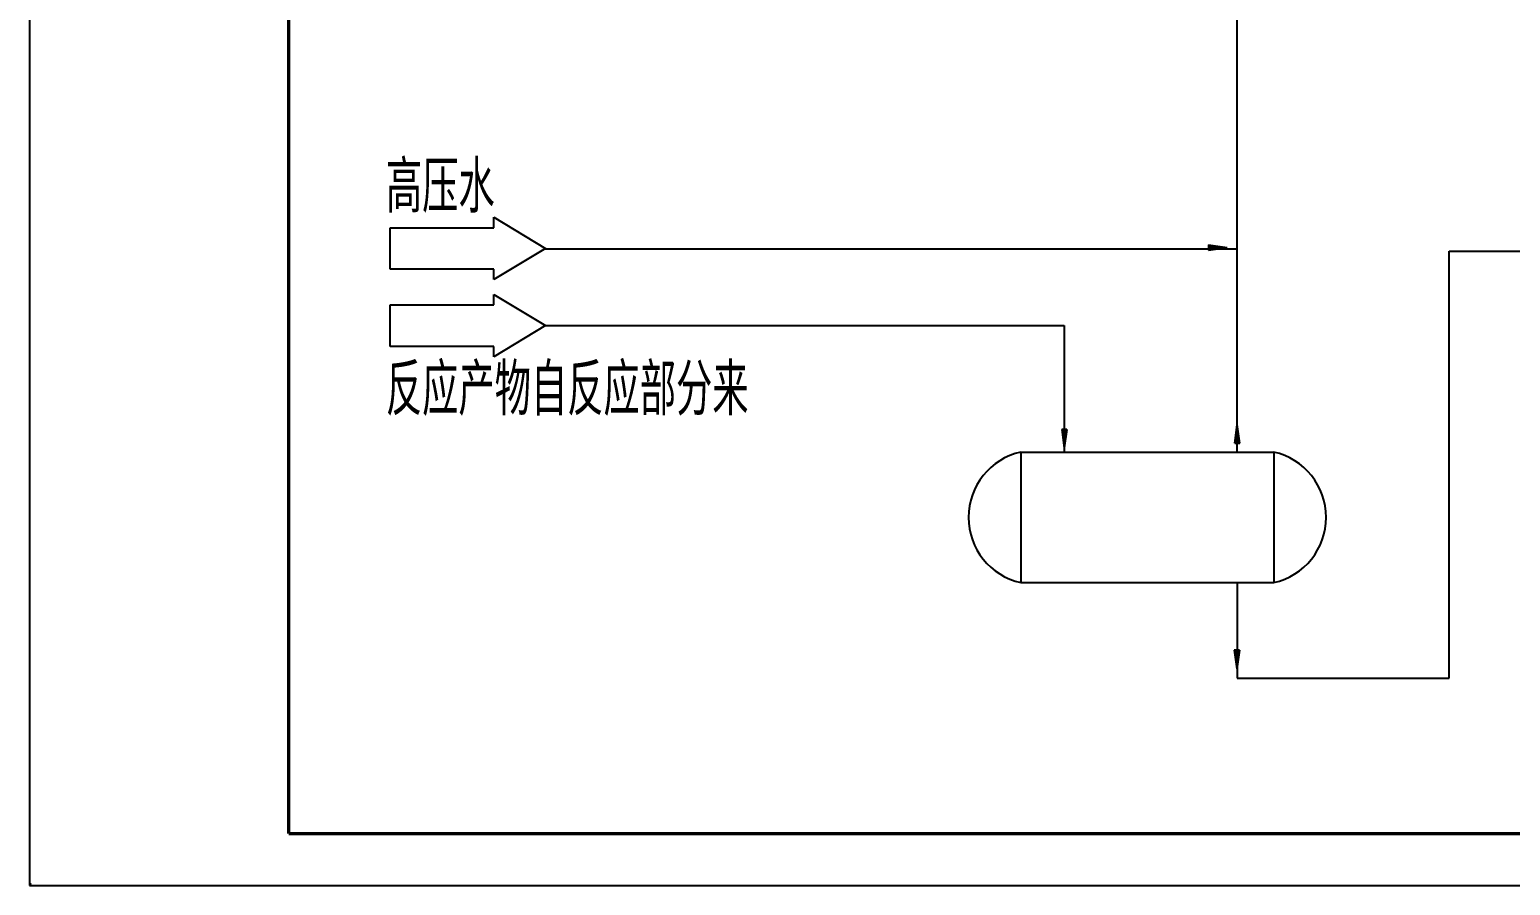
# Model space of a CAD drawing. Extents: x 0 to 420, y 0 to 297.
# Drawn here: x -0.1 to 142.8, y -0.1 to 82.5 of the extents above; entities that cross this region are included whole.
import ezdxf

# ---------------------------------------------------------------- set-up
doc = ezdxf.new("R2010")
doc.units = 0
doc.header["$LTSCALE"] = 300
doc.header["$MEASUREMENT"] = 0
doc.layers.get('0').update_dxf_attribs({"linetype": 'CONTINUOUS'})
doc.styles.get("Standard").update_dxf_attribs({"font": 'txt', "width": 0.62, "bigfont": 'hztxt'})

# ---------------------------------------------------------------- blocks, each defined once
blk = doc.blocks.new('FH02')
at = {"linetype": 'Continuous'}
for p, q in [((10, 2), (10, 3)), ((10, 3), (15, 0)), ((0, -2), (0, 2)), ((0, 2), (10, 2)), ((15, 0), (10, -3)), ((10, -2), (0, -2)), ((10, -3), (10, -2))]:
    blk.add_line(p, q, dxfattribs=at)

msp = doc.modelspace()

# ---------------------------------------------------------------- linework, layer by layer
for p, q in [((-0.14, 296.85), (-0.14, -0.15)), ((116.38, 41.69), (116.38, 98.63)), ((113.63, 61.69), (113.63, 61.19)), ((113.63, 61.69), (115.43, 61.44)), ((113.68, 61.68), (113.68, 61.2)), ((113.72, 61.69), (113.72, 61.2)), ((113.72, 61.67), (113.72, 61.28)), ((113.72, 61.67), (113.72, 61.29)), ((113.76, 61.67), (113.76, 61.21)), ((113.81, 61.66), (113.81, 61.22)), ((113.85, 61.66), (113.85, 61.22)), ((113.89, 61.65), (113.89, 61.23)), ((113.93, 61.64), (113.93, 61.23)), ((113.96, 61.64), (113.96, 61.24)), ((113.99, 61.64), (113.99, 61.24)), ((114.01, 61.63), (114.01, 61.24)), ((114.03, 61.63), (114.03, 61.25)), ((114.05, 61.63), (114.05, 61.25)), ((114.05, 61.63), (114.05, 61.25)), ((114.07, 61.63), (114.07, 61.25)), ((114.07, 61.63), (114.07, 61.25)), ((114.09, 61.62), (114.09, 61.25)), ((114.09, 61.62), (114.09, 61.25)), ((114.1, 61.62), (114.1, 61.26)), ((114.13, 61.62), (114.13, 61.26)), ((114.16, 61.61), (114.16, 61.26)), ((114.17, 61.61), (114.17, 61.27)), ((114.2, 61.61), (114.2, 61.27)), ((114.22, 61.61), (114.22, 61.27)), ((114.24, 61.6), (114.24, 61.28)), ((114.28, 61.6), (114.28, 61.28)), ((114.28, 61.6), (114.28, 61.28)), ((114.31, 61.59), (114.31, 61.29)), ((114.35, 61.59), (114.35, 61.29)), ((114.38, 61.58), (114.38, 61.29)), ((114.39, 61.58), (114.39, 61.3)), ((114.42, 61.58), (114.42, 61.3)), ((114.45, 61.57), (114.45, 61.3)), ((114.49, 61.57), (114.49, 61.31)), ((114.5, 61.57), (114.5, 61.31)), ((114.51, 61.57), (114.51, 61.31)), ((114.51, 61.57), (114.51, 61.31)), ((114.52, 61.56), (114.52, 61.31)), ((114.52, 61.56), (114.52, 61.31)), ((114.54, 61.56), (114.54, 61.32)), ((114.54, 61.56), (114.54, 61.32)), ((114.58, 61.56), (114.58, 61.32)), ((114.6, 61.55), (114.6, 61.33)), ((114.63, 61.55), (114.63, 61.33)), ((114.67, 61.54), (114.67, 61.33)), ((114.67, 61.54), (114.67, 61.33)), ((114.69, 61.54), (114.69, 61.34)), ((114.72, 61.54), (114.72, 61.34)), ((114.74, 61.53), (114.74, 61.34)), ((114.76, 61.53), (114.76, 61.35)), ((114.77, 61.53), (114.77, 61.35)), ((114.79, 61.53), (114.79, 61.35)), ((114.8, 61.53), (114.8, 61.35)), ((114.81, 61.52), (114.81, 61.35)), ((114.83, 61.52), (114.83, 61.36)), ((114.83, 61.52), (114.83, 61.36)), ((114.84, 61.52), (114.84, 61.36)), ((114.84, 61.52), (114.84, 61.36)), ((114.85, 61.52), (114.85, 61.36)), ((114.86, 61.52), (114.86, 61.36)), ((114.88, 61.51), (114.88, 61.36)), ((114.9, 61.51), (114.9, 61.37)), ((114.92, 61.51), (114.92, 61.37)), ((114.92, 61.51), (114.92, 61.37)), ((114.92, 61.51), (114.92, 61.37)), ((114.93, 61.51), (114.93, 61.37)), ((114.94, 61.51), (114.94, 61.37)), ((114.95, 61.5), (114.95, 61.37)), ((114.97, 61.5), (114.97, 61.38)), ((114.97, 61.5), (114.97, 61.38)), ((114.97, 61.5), (114.97, 61.38)), ((115, 61.5), (115, 61.38)), ((115, 61.5), (115, 61.38)), ((115, 61.5), (115, 61.38)), ((115.04, 61.49), (115.04, 61.38)), ((115.05, 61.49), (115.05, 61.39)), ((115.06, 61.49), (115.06, 61.39)), ((115.08, 61.49), (115.08, 61.39)), ((115.12, 61.48), (115.12, 61.4)), ((115.14, 61.48), (115.14, 61.4)), ((115.15, 61.48), (115.15, 61.4)), ((115.2, 61.47), (115.2, 61.41)), ((49.54, 61.33), (116.38, 61.33)), ((113.63, 61.19), (115.43, 61.44)), ((113.64, 61.44), (115.43, 61.44)), ((136.84, 19.86), (136.84, 61.08)), ((136.84, 61.08), (162.2, 61.08)), ((49.41, 53.91), (99.68, 53.91)), ((99.68, 53.91), (99.68, 41.69)), ((116.15, 42.55), (116.4, 44.35)), ((116.65, 42.55), (116.4, 44.35)), ((116.4, 42.56), (116.4, 44.35)), ((99.95, 43.88), (99.46, 43.88)), ((99.46, 43.88), (99.7, 42.09)), ((99.94, 43.84), (99.46, 43.84)), ((99.95, 43.79), (99.47, 43.79)), ((99.93, 43.75), (99.47, 43.75)), ((99.92, 43.71), (99.48, 43.71)), ((99.92, 43.66), (99.49, 43.66)), ((99.91, 43.62), (99.49, 43.62)), ((99.91, 43.59), (99.5, 43.59)), ((99.9, 43.56), (99.5, 43.56)), ((99.9, 43.52), (99.5, 43.52)), ((99.9, 43.51), (99.51, 43.51)), ((99.89, 43.48), (99.51, 43.48)), ((99.89, 43.46), (99.51, 43.46)), ((99.89, 43.46), (99.51, 43.46)), ((99.89, 43.45), (99.52, 43.45)), ((99.89, 43.45), (99.52, 43.45)), ((99.89, 43.43), (99.52, 43.43)), ((99.89, 43.43), (99.52, 43.43)), ((99.88, 43.42), (99.52, 43.42)), ((99.88, 43.39), (99.52, 43.39)), ((99.88, 43.36), (99.53, 43.36)), ((99.87, 43.34), (99.53, 43.34)), ((99.87, 43.32), (99.53, 43.32)), ((99.94, 43.79), (99.54, 43.79)), ((99.87, 43.3), (99.54, 43.3)), ((99.86, 43.27), (99.54, 43.27)), ((99.86, 43.24), (99.54, 43.24)), ((99.86, 43.23), (99.54, 43.23)), ((99.86, 43.2), (99.55, 43.2)), ((99.85, 43.16), (99.55, 43.16)), ((99.94, 43.79), (99.56, 43.79)), ((99.85, 43.14), (99.56, 43.14)), ((99.84, 43.13), (99.56, 43.13)), ((99.84, 43.1), (99.56, 43.1)), ((99.84, 43.06), (99.57, 43.06)), ((99.83, 43.03), (99.57, 43.03)), ((99.83, 43.02), (99.57, 43.02)), ((99.83, 43.01), (99.58, 43.01)), ((99.83, 43.01), (99.58, 43.01)), ((99.83, 43), (99.58, 43)), ((99.83, 43), (99.58, 43)), ((99.82, 42.98), (99.58, 42.98)), ((99.82, 42.97), (99.58, 42.97)), ((99.82, 42.94), (99.58, 42.94)), ((99.82, 42.91), (99.59, 42.91)), ((99.81, 42.89), (99.59, 42.89)), ((99.7, 43.88), (99.7, 42.09)), ((99.95, 43.88), (99.7, 42.09)), ((116.2, 42.93), (116.6, 42.93)), ((116.2, 42.91), (116.6, 42.91)), ((116.2, 42.87), (116.6, 42.87)), ((116.21, 42.99), (116.59, 42.99)), ((116.21, 42.99), (116.59, 42.99)), ((116.21, 42.97), (116.59, 42.97)), ((116.21, 42.97), (116.59, 42.97)), ((116.21, 42.95), (116.59, 42.95)), ((116.22, 43.05), (116.58, 43.05)), ((116.22, 43.02), (116.58, 43.02)), ((116.22, 43.01), (116.58, 43.01)), ((116.22, 43.01), (116.58, 43.01)), ((116.23, 43.14), (116.57, 43.14)), ((116.23, 43.12), (116.57, 43.12)), ((116.23, 43.09), (116.57, 43.09)), ((116.23, 43.08), (116.57, 43.08)), ((116.24, 43.2), (116.56, 43.2)), ((116.24, 43.19), (116.56, 43.19)), ((116.24, 43.16), (116.56, 43.16)), ((116.25, 43.27), (116.55, 43.27)), ((116.25, 43.23), (116.55, 43.23)), ((116.26, 43.34), (116.54, 43.34)), ((116.26, 43.31), (116.54, 43.31)), ((116.26, 43.3), (116.54, 43.3)), ((116.27, 43.42), (116.53, 43.42)), ((116.27, 43.42), (116.53, 43.42)), ((116.27, 43.42), (116.53, 43.42)), ((116.27, 43.41), (116.53, 43.41)), ((116.27, 43.37), (116.53, 43.37)), ((116.28, 43.5), (116.52, 43.5)), ((116.28, 43.46), (116.52, 43.46)), ((116.28, 43.46), (116.52, 43.46)), ((116.28, 43.44), (116.53, 43.44)), ((116.28, 43.44), (116.53, 43.44)), ((116.29, 43.55), (116.51, 43.55)), ((116.29, 43.52), (116.51, 43.52)), ((116.3, 43.64), (116.5, 43.64)), ((116.3, 43.61), (116.5, 43.61)), ((116.3, 43.59), (116.5, 43.59)), ((116.3, 43.58), (116.51, 43.58)), ((116.31, 43.72), (116.49, 43.72)), ((116.31, 43.71), (116.49, 43.71)), ((116.31, 43.69), (116.49, 43.69)), ((116.31, 43.67), (116.49, 43.67)), ((116.31, 43.66), (116.49, 43.66)), ((116.32, 43.78), (116.48, 43.78)), ((116.32, 43.77), (116.48, 43.77)), ((116.32, 43.76), (116.48, 43.76)), ((116.32, 43.76), (116.48, 43.76)), ((116.32, 43.74), (116.48, 43.74)), ((116.32, 43.74), (116.48, 43.74)), ((116.32, 43.73), (116.48, 43.73)), ((116.33, 43.87), (116.47, 43.87)), ((116.33, 43.86), (116.47, 43.86)), ((116.33, 43.85), (116.47, 43.85)), ((116.33, 43.84), (116.47, 43.84)), ((116.33, 43.83), (116.47, 43.83)), ((116.33, 43.83), (116.47, 43.83)), ((116.33, 43.82), (116.47, 43.82)), ((116.33, 43.8), (116.48, 43.8)), ((116.34, 43.92), (116.46, 43.92)), ((116.34, 43.92), (116.46, 43.92)), ((116.34, 43.92), (116.46, 43.92)), ((116.34, 43.89), (116.46, 43.89)), ((116.34, 43.89), (116.46, 43.89)), ((116.34, 43.89), (116.46, 43.89)), ((116.35, 44), (116.45, 44)), ((116.35, 43.98), (116.45, 43.98)), ((116.35, 43.97), (116.45, 43.97)), ((116.35, 43.96), (116.45, 43.96)), ((116.36, 44.06), (116.44, 44.06)), ((116.36, 44.06), (116.44, 44.06)), ((116.36, 44.04), (116.44, 44.04)), ((116.37, 44.12), (116.43, 44.12)), ((95.51, 41.69), (119.92, 41.69)), ((95.51, 41.69), (95.51, 29.09)), ((95.51, 41.69), (95.51, 29.09)), ((95.51, 41.69), (119.92, 41.69)), ((99.81, 42.85), (99.6, 42.85)), ((99.81, 42.84), (99.6, 42.84)), ((99.8, 42.82), (99.6, 42.82)), ((99.8, 42.8), (99.6, 42.8)), ((99.8, 42.77), (99.61, 42.77)), ((99.79, 42.76), (99.61, 42.76)), ((99.79, 42.74), (99.61, 42.74)), ((99.79, 42.73), (99.61, 42.73)), ((99.79, 42.72), (99.62, 42.72)), ((99.79, 42.7), (99.62, 42.7)), ((99.78, 42.69), (99.62, 42.69)), ((99.78, 42.69), (99.62, 42.69)), ((99.78, 42.68), (99.62, 42.68)), ((99.78, 42.68), (99.62, 42.68)), ((99.78, 42.66), (99.62, 42.66)), ((99.78, 42.65), (99.62, 42.65)), ((99.78, 42.63), (99.63, 42.63)), ((99.78, 42.62), (99.63, 42.62)), ((99.77, 42.6), (99.63, 42.6)), ((99.77, 42.6), (99.63, 42.6)), ((99.77, 42.59), (99.63, 42.59)), ((99.77, 42.59), (99.63, 42.59)), ((99.77, 42.58), (99.63, 42.58)), ((99.77, 42.56), (99.64, 42.56)), ((99.77, 42.55), (99.64, 42.55)), ((99.77, 42.55), (99.64, 42.55)), ((99.76, 42.54), (99.64, 42.54)), ((99.76, 42.52), (99.64, 42.52)), ((99.76, 42.52), (99.64, 42.52)), ((99.76, 42.51), (99.64, 42.51)), ((99.76, 42.48), (99.65, 42.48)), ((99.75, 42.47), (99.65, 42.47)), ((99.75, 42.45), (99.65, 42.45)), ((99.75, 42.43), (99.65, 42.43)), ((99.74, 42.4), (99.66, 42.4)), ((99.74, 42.38), (99.66, 42.38)), ((99.74, 42.37), (99.66, 42.37)), ((99.73, 42.32), (99.67, 42.32)), ((116.15, 42.64), (116.63, 42.64)), ((116.15, 42.55), (116.65, 42.55)), ((116.16, 42.6), (116.64, 42.6)), ((116.17, 42.68), (116.63, 42.68)), ((116.17, 42.64), (116.56, 42.64)), ((116.17, 42.64), (116.54, 42.64)), ((116.18, 42.77), (116.62, 42.77)), ((116.18, 42.73), (116.62, 42.73)), ((116.19, 42.85), (116.61, 42.85)), ((116.19, 42.81), (116.61, 42.81)), ((119.92, 41.69), (119.92, 29.09)), ((119.92, 41.69), (119.92, 29.09)), ((95.51, 29.09), (119.92, 29.09)), ((95.51, 29.09), (119.92, 29.09)), ((116.38, 29.09), (116.38, 19.86)), ((116.6, 22.58), (116.11, 22.58)), ((116.11, 22.58), (116.35, 20.78)), ((116.59, 22.54), (116.11, 22.54)), ((116.6, 22.49), (116.12, 22.49)), ((116.58, 22.45), (116.13, 22.45)), ((116.58, 22.41), (116.13, 22.41)), ((116.57, 22.36), (116.14, 22.36)), ((116.57, 22.32), (116.14, 22.32)), ((116.56, 22.29), (116.15, 22.29)), ((116.56, 22.26), (116.15, 22.26)), ((116.55, 22.22), (116.16, 22.22)), ((116.55, 22.21), (116.16, 22.21)), ((116.55, 22.18), (116.16, 22.18)), ((116.54, 22.16), (116.17, 22.16)), ((116.54, 22.16), (116.17, 22.16)), ((116.54, 22.14), (116.17, 22.14)), ((116.54, 22.14), (116.17, 22.14)), ((116.54, 22.13), (116.17, 22.13)), ((116.54, 22.13), (116.17, 22.13)), ((116.54, 22.12), (116.17, 22.12)), ((116.53, 22.09), (116.18, 22.09)), ((116.53, 22.06), (116.18, 22.06)), ((116.53, 22.04), (116.18, 22.04)), ((116.59, 22.49), (116.19, 22.49)), ((116.52, 22.02), (116.19, 22.02)), ((116.52, 22), (116.19, 22)), ((116.52, 21.97), (116.19, 21.97)), ((116.51, 21.94), (116.2, 21.94)), ((116.51, 21.93), (116.2, 21.93)), ((116.51, 21.9), (116.2, 21.9)), ((116.59, 22.49), (116.21, 22.49)), ((116.5, 21.86), (116.21, 21.86)), ((116.5, 21.84), (116.21, 21.84)), ((116.5, 21.82), (116.21, 21.82)), ((116.49, 21.8), (116.22, 21.8)), ((116.49, 21.76), (116.22, 21.76)), ((116.48, 21.73), (116.22, 21.73)), ((116.48, 21.72), (116.23, 21.72)), ((116.48, 21.71), (116.23, 21.71)), ((116.48, 21.71), (116.23, 21.71)), ((116.48, 21.7), (116.23, 21.7)), ((116.48, 21.7), (116.23, 21.7)), ((116.48, 21.68), (116.23, 21.68)), ((116.48, 21.67), (116.23, 21.67)), ((116.47, 21.64), (116.24, 21.64)), ((116.47, 21.61), (116.24, 21.61)), ((116.46, 21.59), (116.24, 21.59)), ((116.46, 21.55), (116.25, 21.55)), ((116.46, 21.54), (116.25, 21.54)), ((116.46, 21.52), (116.25, 21.52)), ((116.45, 21.5), (116.26, 21.5)), ((116.45, 21.47), (116.26, 21.47)), ((116.45, 21.46), (116.26, 21.46)), ((116.44, 21.44), (116.26, 21.44)), ((116.35, 22.58), (116.35, 20.78)), ((116.6, 22.58), (116.35, 20.78)), ((116.44, 21.43), (116.27, 21.43)), ((116.44, 21.42), (116.27, 21.42)), ((116.44, 21.4), (116.27, 21.4)), ((116.44, 21.39), (116.27, 21.39)), ((116.44, 21.39), (116.27, 21.39)), ((116.44, 21.38), (116.27, 21.38)), ((116.44, 21.38), (116.27, 21.38)), ((116.43, 21.36), (116.27, 21.36)), ((116.43, 21.35), (116.28, 21.35)), ((116.43, 21.33), (116.28, 21.33)), ((116.43, 21.32), (116.28, 21.32)), ((116.42, 21.3), (116.28, 21.3)), ((116.42, 21.3), (116.28, 21.3)), ((116.42, 21.29), (116.28, 21.29)), ((116.42, 21.29), (116.29, 21.29)), ((116.42, 21.27), (116.29, 21.27)), ((116.42, 21.26), (116.29, 21.26)), ((116.42, 21.25), (116.29, 21.25)), ((116.42, 21.25), (116.29, 21.25)), ((116.42, 21.24), (116.29, 21.24)), ((116.41, 21.22), (116.3, 21.22)), ((116.41, 21.22), (116.3, 21.22)), ((116.41, 21.21), (116.3, 21.21)), ((116.41, 21.18), (116.3, 21.18)), ((116.41, 21.17), (116.3, 21.17)), ((116.4, 21.15), (116.3, 21.15)), ((116.4, 21.13), (116.31, 21.13)), ((116.4, 21.1), (116.31, 21.1)), ((116.39, 21.08), (116.31, 21.08)), ((116.39, 21.07), (116.32, 21.07)), ((116.39, 21.02), (116.32, 21.02)), ((116.38, 19.86), (136.84, 19.86)), ((-0.06, -0.02), (-0.06, 0)), ((-0.06, 0), (0, 0)), ((-0.14, -0.15), (419.86, -0.15)), ((-0.11, -0.01), (-0.1, -0.01)), ((-0.11, -0.02), (-0.1, -0.02)), ((-0.11, -0.02), (-0.11, -0.03)), ((-0.11, -0.03), (-0.1, -0.03)), ((-0.1, -0.01), (-0.1, 0)), ((-0.1, 0), (-0.08, 0)), ((-0.1, -0.02), (-0.1, -0.01)), ((-0.1, -0.01), (-0.1, -0.01)), ((-0.1, -0.01), (-0.1, -0.01)), ((-0.1, -0.01), (-0.1, -0.01)), ((-0.09, -0.02), (-0.1, -0.02)), ((-0.1, -0.02), (-0.1, -0.03)), ((-0.1, -0.02), (-0.1, -0.03)), ((-0.1, -0.02), (-0.09, -0.02)), ((-0.1, -0.03), (-0.1, -0.03)), ((-0.1, -0.03), (-0.1, -0.03)), ((-0.09, -0.04), (-0.1, -0.04)), ((-0.09, -0.02), (-0.09, -0.01)), ((-0.09, -0.01), (-0.09, -0.01)), ((-0.09, -0.01), (-0.09, -0.01)), ((-0.09, -0.01), (-0.09, -0.06)), ((-0.09, -0.01), (-0.09, -0.01)), ((-0.09, -0.01), (-0.09, -0.01)), ((-0.09, -0.01), (-0.09, -0.01)), ((-0.09, -0.01), (-0.09, -0.01)), ((-0.09, -0.01), (-0.09, -0.01)), ((-0.09, -0.02), (-0.09, -0.02)), ((-0.09, -0.02), (-0.09, -0.03)), ((-0.09, -0.02), (-0.09, -0.03)), ((-0.09, -0.02), (-0.09, -0.02)), ((-0.09, -0.03), (-0.09, -0.03)), ((-0.09, -0.03), (-0.09, -0.04)), ((-0.09, -0.03), (-0.09, -0.04)), ((-0.09, -0.03), (-0.09, -0.03)), ((-0.09, -0.03), (-0.09, -0.03)), ((-0.09, -0.03), (-0.09, -0.03)), ((-0.09, -0.04), (-0.09, -0.04)), ((-0.09, -0.04), (-0.09, -0.04)), ((-0.09, -0.04), (-0.09, -0.04)), ((-0.09, -0.04), (-0.09, -0.04)), ((-0.09, -0.06), (-0.02, -0.06)), ((-0.08, 0), (-0.08, -0.04)), ((-0.08, -0.02), (-0.08, -0.01)), ((-0.08, -0.01), (-0.07, -0.01)), ((-0.08, -0.02), (-0.08, -0.05)), ((-0.08, -0.02), (-0.08, -0.05)), ((-0.08, -0.02), (-0.08, -0.02)), ((-0.07, -0.02), (-0.08, -0.02)), ((-0.08, -0.04), (-0.08, -0.04)), ((-0.08, -0.05), (-0.08, -0.05)), ((-0.07, -0.05), (-0.08, -0.05)), ((-0.08, -0.05), (-0.08, -0.05)), ((-0.07, -0.01), (-0.07, -0.01)), ((-0.07, -0.01), (-0.07, -0.01)), ((-0.07, -0.01), (-0.07, -0.01)), ((-0.07, -0.01), (-0.07, -0.01)), ((-0.07, -0.01), (-0.07, -0.01)), ((-0.07, -0.01), (-0.07, -0.01)), ((-0.07, -0.01), (-0.07, -0.01)), ((-0.07, -0.01), (-0.06, -0.01)), ((-0.07, -0.01), (-0.07, -0.01)), ((-0.07, -0.01), (-0.07, -0.01)), ((-0.07, -0.03), (-0.07, -0.02)), ((-0.07, -0.02), (-0.06, -0.02)), ((-0.07, -0.03), (-0.06, -0.03)), ((-0.07, -0.03), (-0.06, -0.03)), ((-0.07, -0.04), (-0.07, -0.04)), ((-0.07, -0.05), (-0.07, -0.05)), ((-0.07, -0.05), (-0.07, -0.05)), ((-0.07, -0.05), (-0.07, -0.05)), ((-0.07, -0.05), (-0.07, -0.05)), ((-0.07, -0.05), (-0.06, -0.05)), ((-0.07, -0.05), (-0.07, -0.05)), ((-0.07, -0.05), (-0.07, -0.05)), ((-0.07, -0.05), (-0.07, -0.05)), ((-0.06, -0.01), (-0.06, -0.02)), ((-0.06, -0.02), (-0.06, -0.02)), ((-0.06, -0.02), (-0.06, -0.02)), ((-0.06, -0.02), (-0.06, -0.02)), ((-0.06, -0.02), (-0.06, -0.02)), ((-0.06, -0.02), (-0.06, -0.02)), ((-0.06, -0.02), (-0.06, -0.02)), ((-0.06, -0.02), (-0.06, -0.03)), ((-0.06, -0.03), (-0.06, -0.03)), ((-0.06, -0.03), (-0.06, -0.03))]:
    msp.add_line(p, q)
at = {"const_width": 0.3}
for points in [[(24.86, 291.85), (24.86, 4.85)], [(24.86, 4.85), (414.86, 4.85)]]:
    msp.add_lwpolyline(points, dxfattribs=at)
msp.add_lwpolyline([(-0.07, -0.01), (-0.07, -0.01)])
for centre, radius in [((-0.1, -0.01), 0.00144), ((-0.09, -0.01), 0.00144), ((-0.09, -0.03), 0.00144), ((-0.09, -0.04), 0.00144), ((-0.07, -0.01), 0.000285), ((-0.07, -0.01), 0.000285), ((-0.07, -0.01), 0.00144), ((-0.06, -0.03), 0.00144), ((-0.07, -0.05), 0.00144), ((-0.07, -0.05), 0.00144)]:
    msp.add_circle(centre, radius)
for centre, radius, start, end in [((96.92, 35.39), 6.46, 102.6266, 257.3734), ((96.92, 35.39), 6.46, 102.6266, 257.3734), ((118.51, 35.39), 6.46, 282.6266, 77.3734), ((118.51, 35.39), 6.46, 282.6266, 77.3734), ((-0.11, -0.03), 0.00184, 102.6266, 257.3734), ((-0.1, -0.03), 0.00184, 282.6266, 77.3734), ((-0.09, -0.03), 0.00184, 102.6266, 257.3734), ((-0.09, -0.03), 0.00184, 282.6266, 77.3734), ((-0.08, -0.02), 0.00184, 12.6266, 167.3734), ((-0.08, -0.05), 0.00184, 192.6266, 347.3734), ((-0.06, -0.02), 0.00184, 102.6266, 257.3734), ((-0.06, -0.02), 0.00184, 282.6266, 77.3734)]:
    msp.add_arc(centre, radius, start, end)

# ---------------------------------------------------------------- block references
for p in [(34.64, 61.36), (34.64, 53.9)]:
    msp.add_blockref('FH02', p)

# ---------------------------------------------------------------- texts
at = {"width": 0.7}
for s, p in [('高压水', (34.24, 64.8)), ('反应产物自反应部分来', (34.24, 45.23))]:
    msp.add_text(s, height=5, dxfattribs=at).set_placement(p)

doc.saveas('drawing.dxf')
